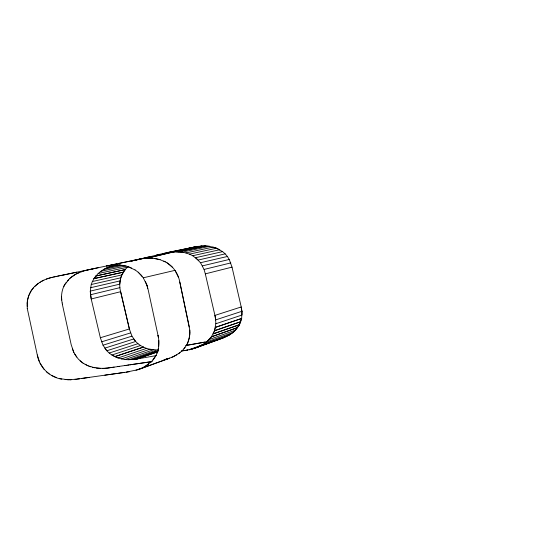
<?xml version="1.0" encoding="UTF-8"?>
<svg xmlns="http://www.w3.org/2000/svg" width="541" height="541" viewBox="0 0 541 541"><rect width="100%" height="100%" fill="white"/><g stroke="black" fill="none" stroke-linecap="round" stroke-linejoin="round"><path stroke-width="0.81" d="M182.074 252.153L174.06 251.714L166.283 252.816L174.06 251.768L182.074 252.153L209.489 246.324L216.576 248.272L222.601 251.666M121.475 358.933L149.904 349.229L157.147 349.973L128.893 359.745C119.696 359.596 110.033 355.998 104.805 348.147L133.674 338.977C138.144 345.503 145.698 349.046 153.455 349.831L125.106 359.522M91.267 284.539L92.349 281.496L95.825 275.978L125.275 269.594L121.853 274.909L120.744 277.817L91.226 284.519L90.306 291.119L91.206 298.97L100.342 337.74L103.013 345.205L106.841 350.778L135.669 341.472L131.963 336.144L129.36 328.982L120.623 291.714C118.154 282.652 120.914 272.137 128.596 266.307M146.55 348.377L118.033 357.98L111.865 355.031L140.559 345.53M27.151 303.143L27.253 301.925M27.199 303.156L27.178 306.334M120.744 277.817L119.771 284.153L90.266 291.112L90.496 294.757L91.246 298.963L120.657 291.7L129.4 328.969L100.383 337.726M62.188 302.974C60.666 295.907 61.802 287.873 66.475 282.172M215.467 327.373L241.658 318.46L215.419 327.352L214.54 330.707L215.812 323.761L242.057 315.004L241.942 311.271L241.658 318.453L239.46 324.722L213.235 333.885L214.588 330.734L240.792 321.692L214.54 330.707L211.423 336.827L209.184 339.532M158.628 346.504L158.743 340.37M189.6 335.975L189.837 332.12M27.402 300.722L28.416 296.475M158.405 348.438L156.971 353.138M189.377 337.827L187.003 344.475M188.478 341.29L189.871 334.135L189.79 330.111L179.795 282.064C178.226 272.982 172.234 264.772 163.747 261.046M27.266 308.302L27.354 300.708L29.018 294.872M28.761 295.704L30.952 291.044L33.63 287.589M109.228 353.03L137.941 343.691M150.29 362.639C158.1 356.134 160.406 345.057 157.986 335.474M235.463 330.132L239.42 324.695L241.658 318.466M187.051 344.509L188.478 341.297M29.322 294.061L31.506 290.368M64.217 285.662L64.616 284.938M63.852 286.419L64.251 285.695M65.062 284.248L69.884 278.297L74.78 274.754M156.004 355.369L152.873 359.893M217.022 339.775L219.125 339.356L192.407 349.006L188.836 349.804L196.349 347.735L203.443 344.225L206.479 342.034L232.846 332.532L235.484 330.186L239.46 324.728M187.044 344.516L182.804 350.23L178.442 353.794M67.476 280.833L68.7 279.582M128.623 266.355L127.561 267.213L98.158 273.509L93.884 278.642L123.368 272.164L93.884 278.642M31.473 290.328C36.213 283.254 44.585 278.872 52.551 277.303M183.94 348.823L185.11 347.457M202.469 265.861L229.269 259.464L232.015 267.132L241.225 306.95L214.926 315.403L205.323 273.874L204.065 269.445L200.515 262.723L227.389 256.468L225.171 253.864L198.195 260.045L192.637 255.69L189.377 254.101M225.171 253.864L222.621 251.626L195.571 257.705M34.895 286.345L38.357 283.389M232.846 332.532L235.45 330.145L209.171 339.552L206.5 342.027L211.369 336.806L237.648 327.528M145.603 366.122L151.676 361.307M181.384 351.427L182.77 350.189M98.185 273.55C103.054 269.026 109.803 265.908 116.416 264.745M200.481 262.757L195.599 257.665M103.047 345.185L131.963 336.144M71.284 277.181L75.828 274.098L83.023 271.136M69.924 278.331L71.311 277.229M229.235 259.491L227.389 256.468M192.386 348.952L226.557 336.516L232.833 332.546M229.905 334.703L232.86 332.587M147.761 364.62L148.843 363.87M147.788 364.675L142.006 368.042L136.001 370.213M126.317 372.107L138.111 369.672L173.35 356.749L179.997 352.658M39.419 282.713L40.487 282.037M196.336 347.687L222.96 338.064L229.891 334.71L203.443 344.232L200.028 346.091M204.065 269.438L230.811 262.906M176.839 354.835L171.416 357.459M101.559 341.844L130.523 332.931M116.187 264.752L110.885 266.206L103.919 269.33L122.597 265.327M41.556 281.361L43.902 280.211M75.848 274.152L79.297 272.488M46.323 279.122L47.588 278.656M81.143 271.758L86.614 270.216M138.097 369.611L169.509 358.223L163.991 359.738M188.836 349.804L204.593 344.069M210.916 341.844L213.282 340.992M211.423 336.827L237.688 327.562M213.195 333.851L239.42 324.695M132.802 359.596L158.621 350.669L132.795 359.542L136.846 359.062L157.904 351.758L136.839 359.014L128.893 359.697M215.859 323.775L215.676 319.893L241.942 311.278L241.178 306.97L241.895 311.278M222.973 338.118L217.036 339.822M205.323 273.861L232.055 267.119M165.451 359.461L169.529 358.277M48.873 278.243L52.328 277.29M90.455 294.757L119.906 287.65M131.504 261.053L137.59 259.606M138.665 259.355L150.31 256.583M131.517 261.107L132.93 260.776M134.337 260.437L137.603 259.66M138.679 259.403L155.308 255.453M146.53 258.327L176.522 251.207L146.543 258.375M178.523 250.733L179.186 250.578M178.53 250.787L179.199 250.625M156.335 255.156L160.082 254.27M155.294 255.399L155.842 255.332M156.146 255.203L163.362 253.499M162.185 253.83L163.544 253.452M180.735 250.206L182.06 249.895M182.946 249.685L183.507 249.604M180.748 250.26L182.074 249.942M184.217 249.387L184.758 249.259M185.286 249.137L187.402 248.691M187.538 248.603L189.648 248.103M189.918 248.042L190.811 247.832M188.572 248.414L189.661 248.157M190.107 248.049L193.353 247.237M138.151 272.143L143.277 277.81L175.034 270.344M163.463 253.526L164.64 253.195M164.194 253.357L165.81 252.924M192.069 247.589L192.704 247.44M193.11 247.345L193.779 247.19M90.57 287.724L120.048 280.887M165.722 252.999L166.094 252.857M183.839 249.529L183.636 249.523M86.438 270.257L88.122 269.891M121.853 274.909L92.383 281.523M95.858 276.011L125.242 269.553M192.616 255.737L219.754 249.739M52.666 277.215L56.338 276.492M53.505 277.033L55.006 276.715M87.554 269.959L89.028 269.702M126.114 265.881L100.856 271.271M56.325 276.437L63.189 274.997M89.015 269.648L90.327 269.425M90.313 269.371L98.455 267.66M57.718 276.14L59.273 275.815M91.672 269.087L93.951 268.606M60.835 275.545L76.775 272.15M63.513 274.984L139.348 259.105C146.205 257.692 153.401 257.699 160.129 259.748M110.303 265.239L116.984 263.839M118.459 263.535L143.771 258.449M107.267 267.619L120.224 264.847M201.692 246.033L174.06 251.768L201.685 245.979L205.654 245.959L197.627 246.392L166.283 252.816L197.627 246.392L194.118 247.115M207.061 341.655L207.643 341.608M187.402 350.013L187.862 349.98M187.26 350.034L187.774 350M186.976 345.286L206.878 341.743M185.583 345.537L205.059 342.074M186.449 350.183L187.274 350.088M187.058 350.128L183.697 350.676M185.441 350.419L181.391 351.089M136.839 359.014L156.592 355.559M106.55 265.922L108.809 265.557M106.563 265.983L111.088 265.246M124.917 365.533L126.303 365.331M127.696 365.128L128.799 364.965M129.908 364.803L151.987 361.571M118.52 366.467L152.001 361.625M119.439 366.392L117.586 366.602M112.339 367.366L117.018 366.737M111.615 367.467L114.158 367.156M117.296 366.642L118.242 366.561M110.175 367.677L111.629 367.522M108.457 367.921L110.188 367.731M109.478 367.833L104.197 368.428L96.325 368.103M104.805 375.17L109.37 374.521M110.891 374.304L117.032 373.432M118.574 373.209L124.761 372.33M129.455 371.721L84.565 378.037M77.275 379.065L89.549 377.395M81.339 378.497L84.268 378.085M79.5 378.815L69.782 379.755M76.565 379.227L75.043 379.43M107.997 368.042L102.188 368.387M215.676 319.893L214.973 315.396L215.724 319.893M146.625 258.246L152.244 258.267M111.074 265.191C118.033 264.495 125.201 265.144 131.612 268.106M71.155 379.816L65.076 379.559M68.423 379.809L59.294 378.572M115.483 264.955L123.943 265.665M100.193 368.401L92.612 367.319M154.266 258.476L160.136 259.694L165.39 261.972M95.088 367.853L88.278 365.905L83.584 363.424M61.823 379.153C49.589 377.26 39.378 367.197 37.268 354.957L27.226 308.302M182.08 252.099L185.834 252.951L213.154 247.081L216.583 248.224L189.364 254.155L185.84 252.897M89.103 366.271L90.854 366.818M56.595 377.692L51.571 375.4M127.913 266.618L135.027 269.945M86.648 365.128L85.086 364.323M87.466 365.493L88.284 365.858M216.576 248.272L219.734 249.786M83.571 363.471L80.115 360.908M167.047 262.852L172.694 267.491M135.054 269.898L138.117 272.191M82.814 363.025L78.317 359.075L74.746 354.145M46.465 371.809L49.245 374.027M139.037 273.063L139.95 273.942M140.897 274.781L142.087 276.295M76.673 357.087L73.894 352.563L71.216 344.786L62.384 304.448M43.99 369.246L40.048 363.079M175 270.378L178.523 277.445M143.284 277.817L146.915 285.263L148.241 290.084L158.033 335.461M145.313 281.293L146.956 285.242M73.894 352.563L72.447 349.046M39.297 361.239L37.309 354.943M146.963 285.249L147.794 288.475M179.795 282.064L189.316 326.987M62.147 302.98L62.425 304.434M158.033 335.474L158.283 337.104M61.715 300.059L61.573 296.292M189.742 330.111L189.783 332.113M178.138 251.7L205.654 246.013L209.489 246.324L205.654 246.013L178.131 251.7M114.827 356.627L143.426 347.092L114.827 356.627M117.343 264.799L110.871 266.152L117.356 264.853"/></g></svg>
